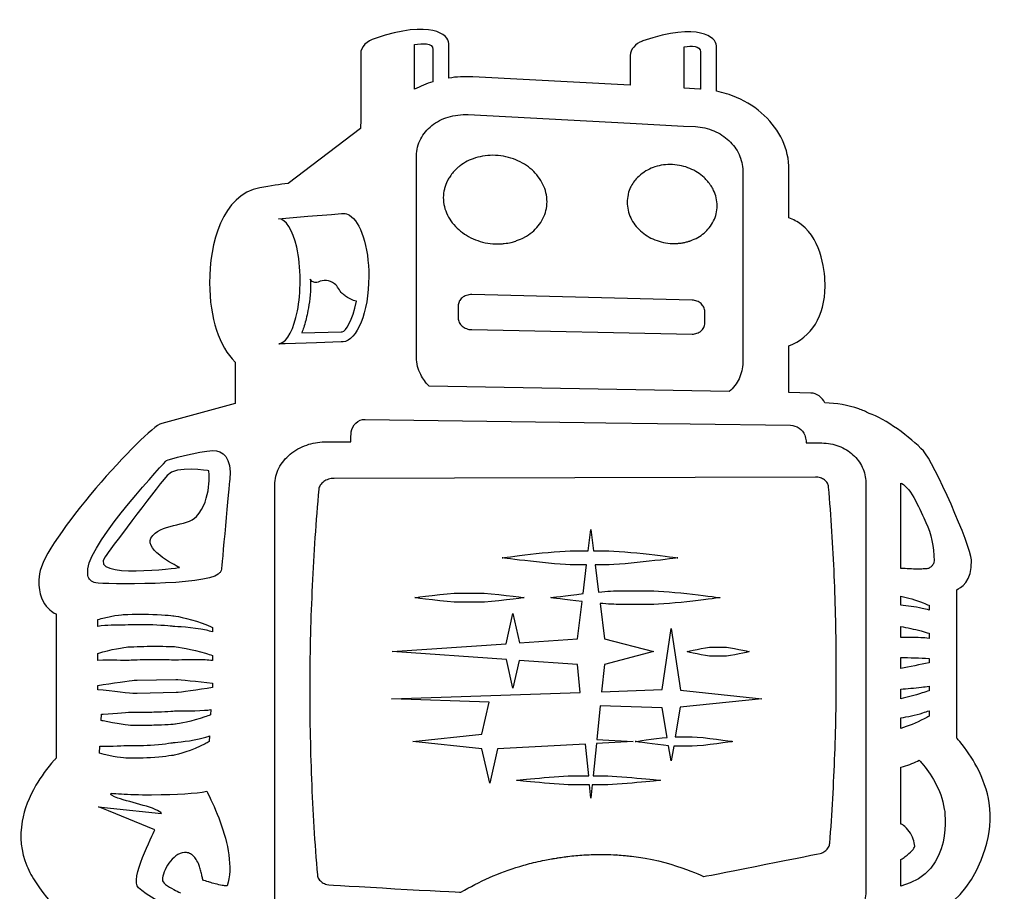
# Model space of a CAD drawing. Extents: x 16 to 1660, y 62 to 1240.
# Drawn here: x 30.64 to 80.04, y 1195.98 to 1240.37 of the extents above; entities that cross this region are included whole.
import ezdxf

# ---------------------------------------------------------------- set-up
doc = ezdxf.new("R2010")
doc.units = 0
doc.layers.get('0').update_dxf_attribs({"linetype": 'CONTINUOUS'})

msp = doc.modelspace()

# ---------------------------------------------------------------- linework, layer by layer
at = {"color": 7}
for points in [[(50.720131, 1236.818851), (50.720131, 1239.091869), (50.720131, 1239.091869)], [(52.453822, 1237.389787), (52.453822, 1239.155369)], [(66.058062, 1236.721202), (66.058062, 1239.028933)], [(47.978342, 1238.642571), (47.978342, 1235.09532)], [(61.679102, 1238.544358), (61.679102, 1237.022051), (53.675844, 1237.449336)], [(65.220427, 1236.832962), (64.417222, 1236.87586), (64.417222, 1238.980109), (64.417222, 1238.980109)], [(51.650053, 1237.20606), (51.64836, 1237.20606)], [(53.444704, 1235.530507), (61.679102, 1235.096731), (64.39154, 1234.953644), (64.986747, 1234.922318)], [(47.971004, 1234.824951), (44.284618, 1232.02954)], [(50.819191, 1223.18526), (50.819191, 1233.435853)], [(67.394384, 1232.675547), (67.394384, 1222.930131)], [(69.737958, 1230.283431), (69.737958, 1232.56802), (69.743602, 1232.739893)], [(43.798913, 1230.240533), (45.29836, 1230.361324), (45.29836, 1230.361324)], [(45.29836, 1230.361324), (46.498087, 1230.459538), (47.002982, 1230.500178)], [(64.819671, 1226.100051), (53.622787, 1226.381427)], [(52.930496, 1225.80908), (52.930496, 1225.19948)], [(65.465396, 1224.928547), (65.465396, 1225.515569)], [(44.979167, 1224.432964), (46.986613, 1224.493642)], [(53.622787, 1224.599476), (64.819671, 1224.376238)], [(46.99508, 1223.973224), (46.985767, 1223.973224), (45.734676, 1223.935689), (44.14012, 1223.885736), (43.81754, 1223.878398)], [(47.001007, 1223.973224), (46.999313, 1223.973224)], [(47.080029, 1223.976611), (47.049549, 1223.976611)], [(70.853018, 1221.37678), (69.737958, 1221.3971), (69.737958, 1223.770589)], [(41.591089, 1222.954684), (41.591089, 1220.847613), (37.871118, 1219.833307)], [(66.709149, 1221.452416), (62.907051, 1221.520996), (51.451087, 1221.731251)], [(48.202709, 1220.037918), (59.331578, 1219.885518), (60.435349, 1219.869996), (63.0555, 1219.833307), (64.717224, 1219.810164), (69.824318, 1219.740738)], [(47.474576, 1219.045624), (47.501104, 1219.397273)], [(46.26356, 1218.904231), (47.480502, 1218.901409)], [(70.589987, 1219.090216), (70.617362, 1218.942896)], [(70.623289, 1218.841296), (71.406173, 1218.839884)], [(71.09206, 1217.106193), (46.629038, 1217.035638)], [(73.647018, 1216.819173), (73.647018, 1216.747771), (73.647018, 1216.747771)], [(75.428687, 1212.46138), (75.429251, 1216.788976), (75.429251, 1216.788976)], [(43.6118, 1193.918533), (43.6118, 1216.704591)], [(73.647018, 1216.747771), (73.647018, 1196.026169)], [(58.84418, 1213.361104), (59.545784, 1213.361104), (59.679558, 1214.442862), (59.812202, 1213.361104), (60.379751, 1213.361104)], [(59.277391, 1211.17868), (59.457167, 1212.642567), (58.84418, 1212.642567)], [(60.379751, 1212.642567), (59.90082, 1212.642567), (60.072129, 1211.259396)], [(78.268124, 1203.834129), (78.268124, 1211.36918)], [(53.01488, 1211.208031), (53.971896, 1211.208031)], [(61.185778, 1211.324871), (62.667162, 1211.324871)], [(75.428687, 1210.584884), (75.428687, 1211.056478), (75.428687, 1211.056478)], [(58.898931, 1201.920098), (59.564693, 1201.920098), (59.401851, 1203.529611), (54.934273, 1203.287747), (54.53888, 1201.550387), (54.142922, 1203.287747), (50.625587, 1203.661409), (54.142922, 1204.033378), (54.514044, 1205.664622), (49.544958, 1205.833391), (59.136562, 1206.157947), (58.993758, 1207.582604), (56.038891, 1207.784676), (55.716311, 1206.371307), (55.383007, 1207.829831), (49.574873, 1208.229176), (55.366356, 1208.626262), (55.716311, 1210.16522), (56.056389, 1208.67424), (58.993758, 1208.876029), (59.228002, 1210.777642)], [(53.971896, 1210.742647), (53.01488, 1210.742647)], [(60.141556, 1210.685638), (60.365076, 1208.876029), (62.851453, 1208.229176), (60.365076, 1207.582604), (60.224529, 1206.194353), (63.294542, 1206.297647), (63.759927, 1209.404067), (64.229262, 1206.265473), (68.372284, 1205.833391), (64.221924, 1205.400744), (63.964256, 1203.893678), (63.969336, 1203.893678), (63.969336, 1203.893678)], [(62.667162, 1210.625807), (61.185778, 1210.625807)], [(76.862093, 1210.586296), (76.862093, 1210.342173)], [(32.503251, 1210.147158), (32.503251, 1204.814851)], [(34.617378, 1209.514133), (34.617378, 1209.859856)], [(35.926607, 1209.575093), (35.295276, 1209.570296)], [(40.444702, 1209.460229), (40.444702, 1209.232476)], [(75.428687, 1208.946302), (75.428687, 1209.505667), (75.428687, 1209.505667)], [(76.862093, 1209.163049), (76.862093, 1208.905098)], [(65.8622, 1208.461162), (66.292024, 1208.461162), (66.292024, 1208.461162)], [(66.292024, 1208.461162), (66.404067, 1208.461162)], [(34.617378, 1207.778467), (34.617378, 1208.137736)], [(40.444702, 1208.029362), (40.444702, 1207.77254)], [(66.404067, 1207.995496), (65.8622, 1207.995496)], [(75.428687, 1207.379122), (75.428687, 1207.939898), (75.428687, 1207.939898)], [(76.862093, 1207.885711), (76.862093, 1207.659369)], [(34.617378, 1206.296236), (34.617378, 1206.51016), (34.617378, 1206.51016)], [(36.473271, 1206.775731), (36.612689, 1206.778271), (38.584293, 1206.816371)], [(40.444702, 1206.625871), (40.444702, 1206.405173)], [(76.862093, 1206.47714), (76.862093, 1206.245718)], [(38.608282, 1206.144682), (36.612689, 1206.105453), (36.497542, 1206.102349)], [(75.427276, 1205.827747), (75.427276, 1206.329256), (75.427276, 1206.329256)], [(63.557291, 1203.871664), (63.303291, 1205.368289), (60.153127, 1205.474404), (59.97956, 1203.760751), (61.822753, 1203.661409), (59.959804, 1203.560373), (59.793858, 1201.920098), (60.157924, 1201.920098)], [(34.787276, 1204.730184), (34.802798, 1205.043169)], [(40.364269, 1205.282211), (40.350722, 1205.01918)], [(76.862093, 1205.226613), (76.862093, 1204.948907)], [(32.49422, 1204.654831), (32.507484, 1203.58662)], [(75.426711, 1204.31814), (75.426711, 1204.858313), (75.426711, 1204.858313)], [(32.503251, 1203.48248), (32.503251, 1202.817564)], [(40.298229, 1203.943067), (40.284118, 1203.661409)], [(63.969336, 1203.893678), (64.819671, 1203.893678)], [(34.704302, 1203.064791), (34.723211, 1203.429704)], [(63.887209, 1203.429704), (63.759927, 1202.680122), (63.62954, 1203.444662)], [(64.819671, 1203.426882), (63.969336, 1203.426882)], [(75.426711, 1199.465047), (75.426711, 1202.34964)], [(60.157924, 1201.454996), (59.747009, 1201.454996), (59.679558, 1200.785282), (59.612671, 1201.454996), (58.898931, 1201.454996)], [(37.523984, 1199.17718), (35.169969, 1200.137582), (34.658582, 1200.346144), (35.263102, 1200.279258), (37.861804, 1199.996471)], [(57.683118, 1197.699464), (57.687069, 1197.699464)], [(60.827356, 1197.901253), (60.821711, 1197.901253)], [(75.425018, 1196.311496), (75.425018, 1197.65318)], [(41.186664, 1196.325042), (41.178198, 1196.325042)]]:
    msp.add_lwpolyline(points, dxfattribs=at)
for points in [[(52.453822, 1239.155369), (52.453822, 1239.590838), (51.560589, 1240.371747), (48.707604, 1239.407676)], [(66.058062, 1239.028933), (66.058062, 1239.464684), (65.164264, 1240.244747), (62.311562, 1239.281804)], [(48.707604, 1239.407676), (48.304873, 1239.307769), (47.978342, 1238.965998), (47.978342, 1238.642571)], [(50.720131, 1239.091869), (51.116371, 1239.165247), (51.644127, 1239.197138), (51.644127, 1238.845207)], [(62.294064, 1239.273902), (61.94552, 1239.142387), (61.679102, 1238.837022), (61.679102, 1238.544358)], [(62.311562, 1239.281804), (62.303096, 1239.2787), (62.298862, 1239.275878), (62.294064, 1239.273902)], [(64.417222, 1238.980109), (64.798504, 1239.040504), (65.247238, 1239.042198), (65.247238, 1238.717924)], [(51.644127, 1238.845207), (51.644127, 1238.472956), (51.647513, 1237.695151), (51.650053, 1237.20606)], [(65.247238, 1238.717924), (65.247238, 1238.272578), (65.253729, 1237.243313), (65.254576, 1236.830422)], [(51.64836, 1237.20606), (51.320982, 1237.106153), (51.012796, 1236.973509), (50.720131, 1236.818851)], [(53.675844, 1237.449336), (53.260131, 1237.47276), (52.850909, 1237.451311), (52.453822, 1237.389787)], [(65.254576, 1236.830422), (65.243004, 1236.830422), (65.231716, 1236.832962), (65.220427, 1236.832962)], [(67.075191, 1236.40596), (66.750353, 1236.545378), (66.408864, 1236.648389), (66.058062, 1236.721202)], [(68.486867, 1235.492407), (68.083853, 1235.871431), (67.608873, 1236.1799), (67.075191, 1236.40596)], [(47.978342, 1235.09532), (47.978342, 1235.01658), (47.971004, 1234.824951), (47.971004, 1234.824951)], [(51.593891, 1234.974529), (51.831522, 1235.164464), (52.114591, 1235.312349), (52.428704, 1235.409716)], [(52.428704, 1235.409716), (52.741407, 1235.505389), (53.084871, 1235.548851), (53.444704, 1235.530507)], [(69.407476, 1234.238211), (69.192422, 1234.69908), (68.883107, 1235.121567), (68.486867, 1235.492407)], [(51.027753, 1234.294938), (51.161244, 1234.554018), (51.354002, 1234.784876), (51.593891, 1234.974529)], [(64.986747, 1234.922318), (65.32372, 1234.908207), (65.638398, 1234.829749), (65.927393, 1234.705289)], [(65.927393, 1234.705289), (66.216107, 1234.58224), (66.475751, 1234.415164), (66.693062, 1234.209142)], [(50.819191, 1233.435853), (50.819191, 1233.74404), (50.894262, 1234.031907), (51.027753, 1234.294938)], [(66.693062, 1234.209142), (66.910373, 1234.007918), (67.086762, 1233.770287), (67.205296, 1233.509513)], [(69.743602, 1232.739893), (69.743602, 1233.252127), (69.629867, 1233.757587), (69.407476, 1234.238211)], [(53.806513, 1233.328327), (53.518647, 1233.239144), (53.26126, 1233.10142), (53.035764, 1232.932369)], [(54.833802, 1233.459842), (54.471711, 1233.475647), (54.123449, 1233.429927), (53.806513, 1233.328327)], [(55.856011, 1233.236604), (55.54218, 1233.363604), (55.195893, 1233.442909), (54.833802, 1233.459842)], [(56.685462, 1232.718162), (56.449524, 1232.931804), (56.168713, 1233.107629), (55.856011, 1233.236604)], [(67.205296, 1233.509513), (67.328344, 1233.249022), (67.394384, 1232.966236), (67.394384, 1232.675547)], [(52.6796, 1232.607249), (52.620051, 1232.53754), (52.571227, 1232.463033), (52.520709, 1232.38768)], [(52.833129, 1232.757956), (52.782893, 1232.708284), (52.727296, 1232.659742), (52.6796, 1232.607249)], [(52.96154, 1232.885238), (52.915256, 1232.845162), (52.878002, 1232.798878), (52.833129, 1232.757956)], [(53.035764, 1232.932369), (53.010929, 1232.914871), (52.984682, 1232.902453), (52.96154, 1232.885238)], [(57.242851, 1231.983538), (57.111618, 1232.256164), (56.919142, 1232.50452), (56.685462, 1232.718162)], [(62.933016, 1232.874513), (62.669984, 1232.789847), (62.436022, 1232.659742), (62.23254, 1232.499722)], [(63.824838, 1232.991353), (63.509313, 1233.006593), (63.206771, 1232.96426), (62.933016, 1232.874513)], [(64.709322, 1232.794644), (64.438107, 1232.907816), (64.140644, 1232.975831), (63.824838, 1232.991353)], [(65.094556, 1232.592291), (64.972636, 1232.669056), (64.845071, 1232.737918), (64.709322, 1232.794644)], [(52.376776, 1232.157104), (52.318638, 1232.037724), (52.271224, 1231.913264), (52.237922, 1231.782596)], [(52.389193, 1232.189278), (52.384113, 1232.17686), (52.38242, 1232.166982), (52.376776, 1232.157104)], [(52.402176, 1232.208469), (52.398224, 1232.200284), (52.393991, 1232.194922), (52.389193, 1232.189278)], [(52.520709, 1232.38768), (52.48148, 1232.328131), (52.436042, 1232.272816), (52.402176, 1232.208469)], [(61.896978, 1232.159362), (61.831502, 1232.074696), (61.771953, 1231.98128), (61.722282, 1231.887018)], [(61.927176, 1232.200284), (61.918144, 1232.187867), (61.906856, 1232.172062), (61.896978, 1232.159362)], [(62.175531, 1232.452309), (62.087196, 1232.373851), (62.002529, 1232.292571), (61.927176, 1232.200284)], [(62.200084, 1232.476298), (62.190489, 1232.46896), (62.183716, 1232.457671), (62.175531, 1232.452309)], [(62.23254, 1232.499722), (62.223509, 1232.491256), (62.210244, 1232.484764), (62.200084, 1232.476298)], [(65.430964, 1232.332929), (65.328236, 1232.427191), (65.214782, 1232.514398), (65.094556, 1232.592291)], [(65.614409, 1232.139324), (65.556553, 1232.206493), (65.49644, 1232.27084), (65.430964, 1232.332929)], [(65.618642, 1232.134244), (65.616667, 1232.135656), (65.616667, 1232.137349), (65.614409, 1232.139324)], [(65.914693, 1231.677044), (65.840187, 1231.841016), (65.736329, 1231.993133), (65.618642, 1232.134244)], [(42.851211, 1231.814769), (40.954396, 1231.459169), (40.290609, 1228.987184), (40.2971, 1226.975787)], [(44.284618, 1232.02954), (43.880193, 1231.988053), (43.410011, 1231.918627), (42.851211, 1231.814769)], [(52.230302, 1231.741109), (52.198411, 1231.605078), (52.177809, 1231.460862), (52.177809, 1231.313824)], [(52.237922, 1231.782596), (52.2351, 1231.768202), (52.232278, 1231.754656), (52.230302, 1231.741109)], [(57.44718, 1231.104698), (57.44718, 1231.413449), (57.372956, 1231.710064), (57.242851, 1231.983538)], [(61.696036, 1231.8365), (61.643542, 1231.727562), (61.603184, 1231.612416), (61.571576, 1231.494164)], [(61.701398, 1231.855691), (61.700551, 1231.850611), (61.69914, 1231.844402), (61.696036, 1231.8365)], [(61.722282, 1231.887018), (61.717202, 1231.875164), (61.707889, 1231.868109), (61.701398, 1231.855691)], [(66.09334, 1230.895007), (66.09334, 1231.170173), (66.028993, 1231.435462), (65.914693, 1231.677044)], [(52.177809, 1231.313824), (52.177809, 1231.003098), (52.253162, 1230.702813), (52.389193, 1230.426518)], [(61.565084, 1231.457193), (61.53912, 1231.333016), (61.521904, 1231.205451), (61.521904, 1231.07704)], [(61.571576, 1231.494164), (61.5696, 1231.482029), (61.567907, 1231.468482), (61.565084, 1231.457193)], [(57.242851, 1230.246742), (57.372956, 1230.507798), (57.44718, 1230.797922), (57.44718, 1231.104698)], [(61.521904, 1231.07704), (61.521904, 1230.798487), (61.586251, 1230.531222), (61.701398, 1230.28456)], [(65.914693, 1230.128773), (66.028993, 1230.361324), (66.09334, 1230.621251), (66.09334, 1230.895007)], [(44.727707, 1228.7885), (44.530433, 1229.665082), (44.186404, 1230.233196), (43.798913, 1230.240533)], [(47.002982, 1230.500178), (47.022738, 1230.502153), (47.039953, 1230.502153), (47.058862, 1230.504411)], [(47.058862, 1230.504411), (47.076078, 1230.506104), (47.094422, 1230.509209), (47.112484, 1230.507798)], [(47.112484, 1230.507798), (47.214931, 1230.506104), (47.314838, 1230.475342), (47.411076, 1230.416922)], [(47.411076, 1230.416922), (47.971004, 1230.079949), (48.391516, 1228.84692), (48.389822, 1227.301189)], [(52.389193, 1230.426518), (52.524378, 1230.149658), (52.719958, 1229.897633), (52.96154, 1229.685402)], [(56.685462, 1229.555016), (56.919142, 1229.749749), (57.111618, 1229.9823), (57.242851, 1230.246742)], [(61.701398, 1230.28456), (61.819931, 1230.039309), (61.989829, 1229.814378), (62.200084, 1229.624724)], [(65.685811, 1229.772327), (65.776404, 1229.882958), (65.853169, 1230.002056), (65.914693, 1230.128773)], [(70.366749, 1229.945329), (70.178224, 1230.089827), (69.963453, 1230.200176), (69.737958, 1230.283431)], [(52.96154, 1229.685402), (53.203122, 1229.47176), (53.490142, 1229.297347), (53.806513, 1229.170629)], [(65.430964, 1229.510424), (65.52438, 1229.590576), (65.607918, 1229.678629), (65.685811, 1229.772327)], [(71.577764, 1226.804196), (71.577764, 1227.467136), (71.462336, 1229.101202), (70.366749, 1229.945329)], [(53.806513, 1229.170629), (54.123449, 1229.045887), (54.471711, 1228.970533), (54.833802, 1228.95868)], [(55.901449, 1229.124909), (56.035504, 1229.168653), (56.163916, 1229.223404), (56.283013, 1229.288598)], [(56.283013, 1229.288598), (56.288376, 1229.290573), (56.295996, 1229.293678), (56.300511, 1229.297064)], [(56.300511, 1229.297064), (56.439082, 1229.37016), (56.56834, 1229.457084), (56.685462, 1229.555016)], [(62.200084, 1229.624724), (62.408929, 1229.43366), (62.655591, 1229.277309), (62.933016, 1229.166678)], [(62.933016, 1229.166678), (63.206771, 1229.055764), (63.509313, 1228.988313), (63.824838, 1228.978436)], [(64.744036, 1229.122651), (65.00114, 1229.213527), (65.23482, 1229.344196), (65.430964, 1229.510424)], [(44.901556, 1227.10956), (44.900427, 1227.735811), (44.836644, 1228.307311), (44.727707, 1228.7885)], [(54.833802, 1228.95868), (54.956569, 1228.955858), (55.075667, 1228.960373), (55.193353, 1228.970533)], [(55.193353, 1228.970533), (55.220447, 1228.973638), (55.248387, 1228.975049), (55.276044, 1228.980411)], [(55.276044, 1228.980411), (55.393449, 1228.992547), (55.506338, 1229.010044), (55.614993, 1229.034316)], [(55.614993, 1229.034316), (55.621202, 1229.03742), (55.623742, 1229.03742), (55.62854, 1229.03742)], [(55.62854, 1229.03742), (55.706151, 1229.057458), (55.781787, 1229.077778), (55.856011, 1229.102049)], [(55.856011, 1229.102049), (55.871251, 1229.10854), (55.887338, 1229.117571), (55.901449, 1229.124909)], [(63.824838, 1228.978436), (63.915713, 1228.975049), (64.006024, 1228.978436), (64.093231, 1228.985491)], [(64.093231, 1228.985491), (64.120607, 1228.986902), (64.147982, 1228.990289), (64.177333, 1228.992547)], [(64.177333, 1228.992547), (64.23914, 1229.001013), (64.299536, 1229.008916), (64.35852, 1229.017664)], [(64.35852, 1229.017664), (64.387589, 1229.024156), (64.415247, 1229.030364), (64.443469, 1229.034316)], [(64.443469, 1229.034316), (64.504711, 1229.048709), (64.5668, 1229.06536), (64.625784, 1229.082011)], [(64.625784, 1229.082011), (64.647233, 1229.087938), (64.670376, 1229.094429), (64.691542, 1229.100356)], [(64.691542, 1229.100356), (64.696904, 1229.10346), (64.704242, 1229.105436), (64.709322, 1229.106847)], [(64.709322, 1229.106847), (64.722587, 1229.11108), (64.732182, 1229.117571), (64.744036, 1229.122651)], [(45.814262, 1227.015298), (45.784629, 1227.00034), (45.526396, 1226.943896), (45.406733, 1227.172778)], [(45.406733, 1227.172778), (45.428464, 1227.02574), (45.435802, 1226.875316), (45.435802, 1226.723198)], [(48.389822, 1227.301189), (48.385589, 1225.475211), (47.791511, 1224.03108), (47.080029, 1223.976611)], [(40.2971, 1226.975787), (40.308671, 1225.163073), (40.788449, 1223.743496), (41.591089, 1222.954684)], [(44.76242, 1225.551129), (44.852449, 1226.011716), (44.90212, 1226.541447), (44.901556, 1227.10956)], [(45.435802, 1226.723198), (45.432416, 1226.242009), (45.333356, 1225.75828), (45.274371, 1225.452916)], [(46.648793, 1226.93684), (46.394793, 1227.144838), (46.083784, 1227.146531), (45.814262, 1227.015298)], [(47.044469, 1226.434767), (46.886142, 1226.5787), (46.816716, 1226.798833), (46.648793, 1226.93684)], [(69.737958, 1223.770589), (70.876442, 1224.224967), (71.577764, 1225.279631), (71.577764, 1226.804196)], [(47.207876, 1226.298453), (47.152278, 1226.338811), (47.09668, 1226.383967), (47.044469, 1226.434767)], [(47.617662, 1226.087633), (47.475987, 1226.13674), (47.338827, 1226.203344), (47.207876, 1226.298453)], [(53.127769, 1226.214633), (53.070196, 1226.165244), (53.022218, 1226.1088), (52.987222, 1226.041067)], [(53.133131, 1226.221407), (53.130309, 1226.219996), (53.130309, 1226.218302), (53.127769, 1226.214633)], [(53.145831, 1226.227898), (53.140469, 1226.224229), (53.136236, 1226.224229), (53.133131, 1226.221407)], [(53.352418, 1226.34248), (53.275936, 1226.315951), (53.206227, 1226.275876), (53.145831, 1226.227898)], [(53.622787, 1226.381427), (53.525984, 1226.386224), (53.435956, 1226.370138), (53.352418, 1226.34248)], [(47.044469, 1224.497029), (47.218882, 1224.515091), (47.576176, 1225.05978), (47.757927, 1226.043324)], [(47.757927, 1226.043324), (47.709949, 1226.056024), (47.663382, 1226.071829), (47.617662, 1226.087633)], [(52.979602, 1226.021311), (52.949122, 1225.955271), (52.930496, 1225.885562), (52.930496, 1225.80908)], [(52.983836, 1226.036551), (52.981013, 1226.032882), (52.983271, 1226.02752), (52.979602, 1226.021311)], [(52.987222, 1226.041067), (52.987222, 1226.039373), (52.983836, 1226.039373), (52.983836, 1226.036551)], [(65.069156, 1226.049251), (64.992956, 1226.080013), (64.908571, 1226.099204), (64.819671, 1226.100051)], [(65.275178, 1225.923098), (65.217604, 1225.973898), (65.147331, 1226.019336), (65.069156, 1226.049251)], [(65.414031, 1225.737396), (65.380447, 1225.807104), (65.334162, 1225.869476), (65.275178, 1225.923098)], [(65.465396, 1225.515569), (65.465396, 1225.59318), (65.446769, 1225.669098), (65.414031, 1225.737396)], [(43.883016, 1223.891944), (44.260629, 1224.002011), (44.586596, 1224.639269), (44.76242, 1225.551129)], [(45.274371, 1225.452916), (45.222442, 1225.181418), (45.156967, 1224.933909), (45.083024, 1224.712364)], [(52.930496, 1225.19948), (52.930496, 1225.117071), (52.948276, 1225.040871), (52.983836, 1224.968058)], [(45.083024, 1224.712364), (45.051133, 1224.61528), (45.016138, 1224.520453), (44.979167, 1224.432964)], [(52.983836, 1224.968058), (53.019396, 1224.898631), (53.070196, 1224.832309), (53.133131, 1224.778969)], [(53.133131, 1224.778969), (53.195784, 1224.724782), (53.269444, 1224.679909), (53.352418, 1224.650276)], [(65.275178, 1224.533436), (65.334162, 1224.58226), (65.380447, 1224.642938), (65.414031, 1224.709542)], [(65.414031, 1224.709542), (65.446769, 1224.776711), (65.465396, 1224.850089), (65.465396, 1224.928547)], [(46.986613, 1224.493642), (47.00524, 1224.497029), (47.023584, 1224.497029), (47.044469, 1224.497029)], [(53.352418, 1224.650276), (53.435956, 1224.61782), (53.525984, 1224.600322), (53.622787, 1224.599476)], [(64.819671, 1224.376238), (64.908571, 1224.374544), (64.992956, 1224.387809), (65.069156, 1224.414902)], [(65.069156, 1224.414902), (65.147331, 1224.441431), (65.217604, 1224.483482), (65.275178, 1224.533436)], [(43.81754, 1223.878398), (43.840118, 1223.882067), (43.860438, 1223.885736), (43.883016, 1223.891944)], [(46.999313, 1223.973224), (46.996209, 1223.973224), (46.996209, 1223.973224), (46.99508, 1223.973224)], [(47.049549, 1223.976611), (47.032616, 1223.976611), (47.01794, 1223.971531), (47.001007, 1223.973224)], [(51.027753, 1222.314322), (50.894262, 1222.582433), (50.819191, 1222.877638), (50.819191, 1223.18526)], [(67.394384, 1222.930131), (67.394384, 1222.637749), (67.328344, 1222.358631), (67.205296, 1222.106324)], [(51.451087, 1221.731251), (51.27752, 1221.905382), (51.13274, 1222.100962), (51.027753, 1222.314322)], [(67.205296, 1222.106324), (67.089867, 1221.860509), (66.917711, 1221.639811), (66.709149, 1221.452416)], [(71.567322, 1220.875836), (71.449636, 1221.156364), (71.156689, 1221.371136), (70.853018, 1221.37678)], [(73.291136, 1220.573293), (72.744189, 1220.767462), (72.162529, 1220.867651), (71.567322, 1220.875836)], [(73.818044, 1220.34554), (73.647018, 1220.430771), (73.47458, 1220.508382), (73.291136, 1220.573293)], [(76.572816, 1218.433484), (75.92568, 1219.124364), (74.61758, 1220.08392), (73.818044, 1220.34554)], [(37.871118, 1219.833307), (36.998487, 1219.558704), (31.873896, 1213.861202), (31.65602, 1212.185931)], [(47.501104, 1219.397273), (47.529044, 1219.754567), (47.845416, 1220.043562), (48.202709, 1220.037918)], [(69.824318, 1219.740738), (70.131093, 1219.735658), (70.427991, 1219.518629), (70.547089, 1219.234996)], [(45.236271, 1218.73518), (45.518211, 1218.833111), (45.824987, 1218.889273), (46.145591, 1218.900844)], [(46.145591, 1218.900844), (46.18482, 1218.901409), (46.224331, 1218.904231), (46.26356, 1218.904231)], [(47.480502, 1218.901409), (47.472882, 1218.94854), (47.47006, 1218.996236), (47.474576, 1219.045624)], [(70.547089, 1219.234996), (70.566562, 1219.188147), (70.580673, 1219.139604), (70.589987, 1219.090216)], [(70.617362, 1218.942896), (70.623289, 1218.9079), (70.623289, 1218.874598), (70.623289, 1218.841296)], [(71.406173, 1218.839884), (71.715771, 1218.837344), (72.010693, 1218.7809), (72.279651, 1218.677607)], [(38.116087, 1217.953989), (38.116087, 1217.953989), (39.771038, 1218.450418), (40.464176, 1218.450418)], [(40.464176, 1218.450418), (40.962862, 1218.450418), (41.43502, 1218.122476), (41.322413, 1216.985967)], [(44.39412, 1218.264433), (44.63542, 1218.463118), (44.920182, 1218.624549), (45.236271, 1218.73518)], [(72.279651, 1218.677607), (72.548609, 1218.574031), (72.78878, 1218.426429), (72.993673, 1218.242702)], [(79.01686, 1212.896567), (78.973398, 1213.613129), (77.110449, 1217.861702), (76.572816, 1218.433484)], [(34.110789, 1212.442471), (34.28746, 1213.890271), (38.116087, 1217.953989), (38.116087, 1217.953989)], [(43.822902, 1217.563958), (43.957804, 1217.8284), (44.152256, 1218.064902), (44.39412, 1218.264433)], [(72.993673, 1218.242702), (73.193204, 1218.060387), (73.35774, 1217.841664), (73.469782, 1217.601776)], [(40.260129, 1217.422847), (40.260129, 1217.422847), (38.583164, 1217.720027), (38.146567, 1217.1934)], [(39.640933, 1215.101569), (40.429744, 1215.980127), (40.260129, 1217.422847), (40.260129, 1217.422847)], [(43.6118, 1216.704591), (43.6118, 1217.008262), (43.689129, 1217.299516), (43.822902, 1217.563958)], [(73.469782, 1217.601776), (73.582953, 1217.359911), (73.647018, 1217.096316), (73.647018, 1216.819173)], [(38.146567, 1217.1934), (37.366222, 1216.249649), (35.201296, 1213.355178), (34.976364, 1213.034291)], [(41.322413, 1216.985967), (41.302658, 1216.778533), (40.904442, 1212.422716), (40.904442, 1212.422716)], [(46.099871, 1216.872796), (46.028187, 1216.823689), (45.969767, 1216.764987), (45.927433, 1216.699229)], [(46.342018, 1216.993587), (46.252553, 1216.964518), (46.170144, 1216.923031), (46.099871, 1216.872796)], [(46.629038, 1217.035638), (46.528849, 1217.035638), (46.432047, 1217.020398), (46.342018, 1216.993587)], [(71.339004, 1217.066118), (71.261111, 1217.092647), (71.178702, 1217.107887), (71.09206, 1217.106193)], [(71.545873, 1216.958309), (71.486324, 1217.003464), (71.415204, 1217.040718), (71.339004, 1217.066118)], [(71.694887, 1216.798289), (71.657351, 1216.857838), (71.605987, 1216.912589), (71.545873, 1216.958309)], [(71.758951, 1216.599604), (71.754436, 1216.671007), (71.730447, 1216.7362), (71.694887, 1216.798289)], [(75.429251, 1216.788976), (75.443927, 1216.783896), (75.457191, 1216.778533), (75.472149, 1216.772324)], [(45.850387, 1216.484458), (45.702784, 1214.856882), (45.591589, 1213.221687), (45.515389, 1211.585644)], [(45.927433, 1216.699229), (45.883689, 1216.632624), (45.858571, 1216.559811), (45.850387, 1216.484458)], [(72.045689, 1212.083484), (71.979649, 1213.593091), (71.886798, 1215.099029), (71.758951, 1216.599604)], [(75.472149, 1216.772324), (75.947129, 1216.557553), (76.445533, 1215.369398), (76.705178, 1214.79564)], [(37.319373, 1213.998644), (37.761898, 1214.786609), (39.147044, 1214.553493), (39.640933, 1215.101569)], [(76.705178, 1214.79564), (76.962282, 1214.224987), (77.116376, 1213.573618), (77.116376, 1212.853951)], [(38.767738, 1212.506253), (38.767738, 1212.506253), (36.972522, 1213.380013), (37.319373, 1213.998644)], [(55.174162, 1213.000989), (55.174162, 1213.000989), (57.761576, 1213.361104), (58.84418, 1213.361104)], [(60.379751, 1213.361104), (61.433287, 1213.361104), (64.098029, 1213.000989), (64.098029, 1213.000989)], [(34.976364, 1213.034291), (34.172313, 1211.885364), (38.767738, 1212.506253), (38.767738, 1212.506253)], [(58.84418, 1212.642567), (57.789233, 1212.642567), (55.174162, 1213.000989), (55.174162, 1213.000989)], [(64.098029, 1213.000989), (64.098029, 1213.000989), (61.460662, 1212.642567), (60.379751, 1212.642567)], [(77.116376, 1212.853951), (77.114682, 1212.801458), (77.1017, 1212.7484), (77.080816, 1212.702116)], [(78.268124, 1211.36918), (78.426169, 1211.471909), (79.086287, 1211.7705), (79.01686, 1212.896567)], [(34.117562, 1212.10578), (34.105427, 1212.165893), (34.110789, 1212.442471), (34.110789, 1212.442471)], [(40.904442, 1212.422716), (40.898516, 1212.379253), (40.881582, 1212.334944), (40.85336, 1212.290918)], [(76.285513, 1212.424409), (76.000187, 1212.4309), (75.713731, 1212.443882), (75.428687, 1212.46138)], [(76.412796, 1212.427796), (76.371591, 1212.426949), (76.327564, 1212.42582), (76.285513, 1212.424409)], [(76.566607, 1212.434004), (76.516089, 1212.432311), (76.463313, 1212.4309), (76.412796, 1212.427796)], [(76.719289, 1212.440496), (76.670182, 1212.437391), (76.617124, 1212.435133), (76.566607, 1212.434004)], [(76.868302, 1212.481136), (76.81976, 1212.455736), (76.771218, 1212.443318), (76.719289, 1212.440496)], [(76.99248, 1212.571729), (76.956356, 1212.5325), (76.91374, 1212.50456), (76.868302, 1212.481136)], [(77.080816, 1212.702116), (77.059084, 1212.65442), (77.030016, 1212.608418), (76.99248, 1212.571729)], [(31.65602, 1212.185931), (31.436733, 1210.510942), (32.503251, 1210.147158), (32.503251, 1210.147158)], [(34.511544, 1211.723933), (34.293951, 1211.761469), (34.157638, 1211.917538), (34.117562, 1212.10578)], [(40.740471, 1212.172384), (40.065678, 1211.58508), (34.933184, 1211.651402), (34.511544, 1211.723933)], [(40.85336, 1212.290918), (40.825702, 1212.248867), (40.785909, 1212.207944), (40.740471, 1212.172384)], [(72.149547, 1207.555511), (72.146442, 1209.067376), (72.111164, 1210.575571), (72.045689, 1212.083484)], [(45.515389, 1211.585644), (45.437496, 1209.948473), (45.396291, 1208.30594), (45.389236, 1206.668204)], [(50.726622, 1210.974069), (50.726622, 1210.974069), (52.340369, 1211.208031), (53.01488, 1211.208031)], [(53.01488, 1210.742647), (52.357302, 1210.742647), (50.726622, 1210.974069), (50.726622, 1210.974069)], [(53.971896, 1211.208031), (54.629191, 1211.208031), (56.290633, 1210.974069), (56.290633, 1210.974069)], [(56.290633, 1210.974069), (56.290633, 1210.974069), (54.646124, 1210.742647), (53.971896, 1210.742647)], [(57.644171, 1210.974069), (57.644171, 1210.974069), (58.413509, 1211.083007), (59.277391, 1211.17868)], [(59.228002, 1210.777642), (58.386698, 1210.872187), (57.644171, 1210.974069), (57.644171, 1210.974069)], [(60.072129, 1211.259396), (60.498284, 1211.296931), (60.897064, 1211.324871), (61.185778, 1211.324871)], [(62.667162, 1211.324871), (63.684856, 1211.324871), (66.255053, 1210.974069), (66.255053, 1210.974069)], [(66.255053, 1210.974069), (66.255053, 1210.974069), (63.711949, 1210.625807), (62.667162, 1210.625807)], [(75.428687, 1211.056478), (75.774127, 1210.974069), (76.178833, 1210.861744), (76.569429, 1210.710473)], [(61.185778, 1210.625807), (60.917667, 1210.625807), (60.544287, 1210.650924), (60.141556, 1210.685638)], [(76.50988, 1210.430791), (76.138758, 1210.508684), (75.757476, 1210.554969), (75.428687, 1210.584884)], [(76.862093, 1210.342173), (76.746664, 1210.374347), (76.629824, 1210.405109), (76.50988, 1210.430791)], [(76.569429, 1210.710473), (76.667924, 1210.670962), (76.76642, 1210.628911), (76.862093, 1210.586296)], [(34.617378, 1209.859856), (34.846542, 1209.934362), (35.070909, 1209.981776), (35.264513, 1210.021004)], [(35.264513, 1210.021004), (35.582013, 1210.079989), (35.825007, 1210.108211), (35.909673, 1210.112444)], [(35.909673, 1210.112444), (35.965271, 1210.115267), (36.252573, 1210.128813), (36.612689, 1210.13474)], [(36.612689, 1210.13474), (36.795569, 1210.136151), (36.995382, 1210.136151), (37.198018, 1210.130789)], [(37.198018, 1210.130789), (37.798869, 1210.120347), (38.401413, 1210.059387), (38.48608, 1210.049509)], [(38.48608, 1210.049509), (38.653156, 1210.02806), (39.458053, 1209.881304), (40.190702, 1209.575093)], [(35.295276, 1209.570296), (35.091511, 1209.561829), (34.854162, 1209.551104), (34.617378, 1209.514133)], [(36.612689, 1209.595131), (36.260193, 1209.592309), (35.981076, 1209.57848), (35.926607, 1209.575093)], [(37.189833, 1209.593438), (36.991431, 1209.599082), (36.792747, 1209.599082), (36.612689, 1209.595131)], [(38.449956, 1209.514133), (38.368676, 1209.52514), (37.780242, 1209.58356), (37.189833, 1209.593438)], [(40.139056, 1209.315167), (39.404996, 1209.483089), (38.614209, 1209.494096), (38.449956, 1209.514133)], [(40.190702, 1209.575093), (40.27678, 1209.538122), (40.362293, 1209.500022), (40.444702, 1209.460229)], [(75.428687, 1209.505667), (75.741671, 1209.450916), (76.106584, 1209.374998), (76.464442, 1209.280453)], [(40.444702, 1209.232476), (40.344513, 1209.262391), (40.242631, 1209.29146), (40.139056, 1209.315167)], [(76.436784, 1208.938118), (76.089651, 1208.954487), (75.734333, 1208.952793), (75.428687, 1208.946302)], [(76.862093, 1208.905098), (76.724369, 1208.919209), (76.581564, 1208.931344), (76.436784, 1208.938118)], [(76.464442, 1209.280453), (76.600756, 1209.244329), (76.732271, 1209.203407), (76.862093, 1209.163049)], [(34.617378, 1208.137736), (35.291889, 1208.354764), (35.990953, 1208.453542), (36.140813, 1208.466242)], [(36.140813, 1208.466242), (36.182864, 1208.469347), (36.367438, 1208.47866), (36.612689, 1208.487409)], [(36.612689, 1208.487409), (36.820687, 1208.495029), (37.071018, 1208.502649), (37.324736, 1208.504342)], [(37.324736, 1208.504342), (37.877609, 1208.510269), (38.432458, 1208.485998), (38.50894, 1208.483176)], [(38.50894, 1208.483176), (38.665291, 1208.473298), (39.404996, 1208.357022), (40.098416, 1208.14592)], [(64.5668, 1208.228893), (64.5668, 1208.228893), (65.4812, 1208.461162), (65.8622, 1208.461162)], [(66.404067, 1208.461162), (66.777164, 1208.461162), (67.718093, 1208.228893), (67.718093, 1208.228893)], [(40.098416, 1208.14592), (40.216667, 1208.110642), (40.33266, 1208.070849), (40.444702, 1208.029362)], [(65.8622, 1207.995496), (65.490513, 1207.995496), (64.5668, 1208.228893), (64.5668, 1208.228893)], [(67.718093, 1208.228893), (67.718093, 1208.228893), (66.786478, 1207.995496), (66.404067, 1207.995496)], [(75.428687, 1207.939898), (75.857947, 1207.92748), (76.404611, 1207.90462), (76.862093, 1207.885711)], [(36.153796, 1207.78016), (36.004218, 1207.76746), (35.293582, 1207.83096), (34.617378, 1207.778467)], [(36.612689, 1207.800198), (36.374493, 1207.792013), (36.195564, 1207.783829), (36.153796, 1207.78016)], [(37.326429, 1207.817131), (37.071864, 1207.815438), (36.820687, 1207.807818), (36.612689, 1207.800198)], [(38.497369, 1207.7954), (38.421169, 1207.800198), (37.874222, 1207.823058), (37.326429, 1207.817131)], [(40.074709, 1207.805278), (39.382982, 1207.842531), (38.65118, 1207.78778), (38.497369, 1207.7954)], [(40.444702, 1207.77254), (40.325604, 1207.786087), (40.201427, 1207.798504), (40.074709, 1207.805278)], [(72.074476, 1203.021611), (72.131484, 1204.532911), (72.154344, 1206.04534), (72.149547, 1207.555511)], [(76.862093, 1207.659369), (76.4032, 1207.567082), (75.855407, 1207.458709), (75.428687, 1207.379122)], [(34.617378, 1206.51016), (35.328578, 1206.622767), (36.301398, 1206.77178), (36.473271, 1206.775731)], [(38.584293, 1206.816371), (38.755884, 1206.820604), (39.728704, 1206.709691), (40.444702, 1206.625871)], [(45.389236, 1206.668204), (45.383591, 1205.028211), (45.413224, 1203.387089), (45.477007, 1201.753869)], [(75.427276, 1206.329256), (75.740542, 1206.349576), (76.110818, 1206.378644), (76.474038, 1206.421824)], [(76.474038, 1206.421824), (76.605836, 1206.438193), (76.735658, 1206.457949), (76.862093, 1206.47714)], [(36.497542, 1206.102349), (36.323693, 1206.099527), (35.335633, 1206.210722), (34.617378, 1206.296236)], [(40.444702, 1206.405173), (39.735196, 1206.293413), (38.779873, 1206.147222), (38.608282, 1206.144682)], [(76.516089, 1206.129442), (76.138758, 1206.007522), (75.748727, 1205.905358), (75.427276, 1205.827747)], [(76.862093, 1206.245718), (76.748922, 1206.204231), (76.634622, 1206.166131), (76.516089, 1206.129442)], [(34.802798, 1205.043169), (34.834971, 1205.044298), (34.867144, 1205.046556), (34.8996, 1205.047402)], [(34.8996, 1205.047402), (35.548993, 1205.084656), (36.236204, 1205.160009), (36.379291, 1205.15634)], [(36.379291, 1205.15634), (36.410618, 1205.15634), (36.537336, 1205.155493), (36.708362, 1205.152389)], [(36.708362, 1205.152389), (36.91636, 1205.152389), (37.19322, 1205.155493), (37.473184, 1205.163396)], [(37.473184, 1205.163396), (37.985136, 1205.175531), (38.494264, 1205.213631), (38.56736, 1205.221251)], [(38.56736, 1205.221251), (38.709882, 1205.233669), (39.393424, 1205.19952), (40.039996, 1205.248344)], [(40.039996, 1205.248344), (40.150062, 1205.255682), (40.259, 1205.267536), (40.364269, 1205.282211)], [(40.350722, 1205.01918), (40.255613, 1204.981927), (40.157964, 1204.943827), (40.058904, 1204.90996)], [(75.426711, 1204.858313), (75.763684, 1204.917862), (76.162182, 1204.999989), (76.549391, 1205.119087)], [(76.549391, 1205.119087), (76.656918, 1205.152389), (76.760211, 1205.187102), (76.862093, 1205.226613)], [(76.862093, 1204.948907), (76.785047, 1204.904316), (76.703202, 1204.859724), (76.622487, 1204.817956)], [(32.503251, 1204.814851), (32.498171, 1204.762922), (32.49422, 1204.708736), (32.49422, 1204.654831)], [(34.884924, 1204.708736), (34.85134, 1204.714944), (34.820013, 1204.723411), (34.787276, 1204.730184)], [(36.364051, 1204.477313), (36.218707, 1204.480136), (35.533471, 1204.575244), (34.884924, 1204.708736)], [(36.670262, 1204.473927), (36.510524, 1204.474773), (36.396224, 1204.476467), (36.364051, 1204.477313)], [(37.468387, 1204.483804), (37.172618, 1204.474773), (36.881364, 1204.47308), (36.670262, 1204.473927)], [(38.574133, 1204.542507), (38.501884, 1204.535169), (37.985136, 1204.495376), (37.468387, 1204.483804)], [(40.058904, 1204.90996), (39.410076, 1204.691802), (38.720042, 1204.554642), (38.574133, 1204.542507)], [(76.622487, 1204.817956), (76.211007, 1204.607136), (75.777231, 1204.438084), (75.426711, 1204.31814)], [(32.507484, 1203.58662), (32.504944, 1203.553036), (32.503251, 1203.517476), (32.503251, 1203.48248)], [(34.723211, 1203.429704), (35.353131, 1203.392169), (35.98672, 1203.467522), (36.125856, 1203.457644)], [(36.125856, 1203.457644), (36.1696, 1203.455951), (36.364333, 1203.452847), (36.62426, 1203.455951)], [(36.62426, 1203.455951), (36.823791, 1203.458773), (37.059447, 1203.463571), (37.297642, 1203.480787)], [(37.297642, 1203.480787), (37.845436, 1203.511267), (38.390971, 1203.593676), (38.46576, 1203.608351)], [(38.46576, 1203.608351), (38.61816, 1203.635162), (39.35222, 1203.664513), (40.034633, 1203.8584)], [(40.080353, 1203.545416), (39.397658, 1203.185582), (38.653156, 1202.991696), (38.497369, 1202.965449)], [(40.034633, 1203.8584), (40.123533, 1203.882953), (40.212998, 1203.912022), (40.298229, 1203.943067)], [(40.284118, 1203.661409), (40.217796, 1203.619922), (40.149216, 1203.582104), (40.080353, 1203.545416)], [(61.93536, 1203.66028), (61.93536, 1203.66028), (62.88024, 1203.814091), (63.557291, 1203.871664)], [(63.62954, 1203.444662), (62.955593, 1203.497438), (61.93536, 1203.66028), (61.93536, 1203.66028)], [(64.819671, 1203.893678), (65.404436, 1203.893678), (66.879893, 1203.66028), (66.879893, 1203.66028)], [(66.879893, 1203.66028), (66.879893, 1203.66028), (65.419111, 1203.426882), (64.819671, 1203.426882)], [(78.418549, 1203.661409), (78.36662, 1203.720958), (78.318078, 1203.77966), (78.268124, 1203.834129)], [(79.286947, 1202.380402), (79.049316, 1202.822644), (78.757216, 1203.252187), (78.418549, 1203.661409)], [(36.11118, 1202.811356), (35.969504, 1202.822644), (35.343253, 1202.879936), (34.704302, 1203.064791)], [(38.497369, 1202.965449), (38.419476, 1202.950209), (37.861804, 1202.866107), (37.304416, 1202.835344)], [(63.969336, 1203.426882), (63.943089, 1203.426882), (63.914302, 1203.428576), (63.887209, 1203.429704)], [(71.818782, 1198.487993), (71.93534, 1199.997036), (72.020007, 1201.508618), (72.074476, 1203.021611)], [(32.405884, 1202.710038), (32.0421, 1202.300816), (31.727987, 1201.873249), (31.473987, 1201.437216)], [(32.503251, 1202.817564), (32.472489, 1202.782569), (32.438622, 1202.746162), (32.405884, 1202.710038)], [(36.592369, 1202.80938), (36.34232, 1202.806558), (36.154642, 1202.810509), (36.11118, 1202.811356)], [(37.304416, 1202.835344), (37.05098, 1202.817564), (36.800931, 1202.811356), (36.592369, 1202.80938)], [(75.561896, 1202.3852), (75.857947, 1202.476358), (76.133113, 1202.596302), (76.364818, 1202.713142)], [(76.364818, 1202.713142), (76.406869, 1202.665729), (76.450896, 1202.616058), (76.498309, 1202.561307)], [(76.498309, 1202.561307), (76.707436, 1202.309282), (76.953251, 1201.97626), (77.165482, 1201.581431)], [(75.426711, 1202.34964), (75.472149, 1202.362904), (75.517304, 1202.372782), (75.561896, 1202.3852)], [(79.919407, 1200.534951), (79.82204, 1201.152453), (79.61122, 1201.774753), (79.286947, 1202.380402)], [(45.477007, 1201.753869), (45.540224, 1200.121496), (45.640978, 1198.49392), (45.776162, 1196.874529)], [(55.889313, 1201.687264), (55.889313, 1201.687264), (58.012471, 1201.920098), (58.898931, 1201.920098)], [(58.898931, 1201.454996), (58.03392, 1201.454996), (55.889313, 1201.687264), (55.889313, 1201.687264)], [(60.157924, 1201.920098), (61.022653, 1201.920098), (63.206771, 1201.687264), (63.206771, 1201.687264)], [(63.206771, 1201.687264), (63.206771, 1201.687264), (61.045231, 1201.454996), (60.157924, 1201.454996)], [(77.165482, 1201.581431), (77.380818, 1201.18632), (77.559182, 1200.728838), (77.63764, 1200.228176)], [(31.473987, 1201.437216), (31.115, 1200.829027), (30.879909, 1200.211524), (30.774922, 1199.607569)], [(35.635353, 1200.785282), (35.378813, 1200.872489), (35.227542, 1200.955462), (35.294147, 1201.03138)], [(35.294147, 1201.03138), (35.296969, 1201.034767), (35.298944, 1201.03646), (35.301767, 1201.039)], [(35.301767, 1201.039), (35.441467, 1201.021502), (35.611082, 1201.005416), (35.816822, 1200.99328)], [(35.816822, 1200.99328), (36.199233, 1200.97042), (36.702153, 1200.955462), (37.350136, 1200.955462)], [(37.350136, 1200.955462), (38.690127, 1200.954898), (39.581949, 1201.023478), (40.160504, 1201.130722)], [(40.160504, 1201.130722), (40.180542, 1201.091211), (40.200298, 1201.053958), (40.218642, 1201.013318)], [(40.218642, 1201.013318), (40.41394, 1200.617924), (40.641129, 1200.118109), (40.836991, 1199.57596)], [(37.861804, 1199.996471), (37.67836, 1200.290829), (36.301398, 1200.556118), (35.635353, 1200.785282)], [(79.719029, 1198.207747), (79.95158, 1198.972004), (80.039069, 1199.749527), (79.919407, 1200.534951)], [(77.63764, 1200.228176), (77.63764, 1200.228176), (78.207729, 1197.028904), (75.425018, 1196.311496)], [(30.774922, 1199.607569), (30.636351, 1198.821016), (30.714244, 1198.059298), (31.007756, 1197.348662)], [(40.836991, 1199.57596), (41.032289, 1199.036351), (41.199929, 1198.452716), (41.27754, 1197.891376)], [(36.69284, 1196.21808), (36.226891, 1196.66766), (37.41166, 1198.904553), (37.523984, 1199.17718)], [(75.557944, 1199.39562), (75.515329, 1199.425536), (75.472149, 1199.446984), (75.426711, 1199.465047)], [(75.856253, 1199.089409), (75.77074, 1199.209353), (75.668293, 1199.317727), (75.557944, 1199.39562)], [(76.059453, 1198.7022), (76.009218, 1198.832304), (75.940356, 1198.967771), (75.856253, 1199.089409)], [(76.132267, 1198.348576), (76.132267, 1198.447918), (76.106584, 1198.572378), (76.059453, 1198.7022)], [(39.021173, 1198.016118), (38.871596, 1198.007369), (38.724276, 1197.944151), (38.591631, 1197.847631)], [(39.232558, 1197.992976), (39.1668, 1198.012731), (39.093987, 1198.022609), (39.021173, 1198.016118)], [(71.401093, 1197.991282), (71.479269, 1198.021198), (71.549824, 1198.063249), (71.609373, 1198.113767)], [(71.609373, 1198.113767), (71.669204, 1198.163438), (71.720287, 1198.221293), (71.756693, 1198.2831)], [(71.756693, 1198.2831), (71.79056, 1198.349422), (71.813138, 1198.416873), (71.818782, 1198.487993)], [(75.364622, 1194.379684), (76.231609, 1194.477051), (78.717987, 1194.931429), (79.719029, 1198.207747)], [(75.648538, 1197.807838), (75.78598, 1197.912824), (75.907336, 1198.012731), (75.993696, 1198.102196)], [(75.993696, 1198.102196), (76.080338, 1198.195047), (76.132267, 1198.279996), (76.132267, 1198.348576)], [(38.591631, 1197.847631), (38.457858, 1197.749982), (38.335938, 1197.619313), (38.233491, 1197.476227)], [(39.421647, 1197.891376), (39.361251, 1197.93766), (39.297751, 1197.971244), (39.232558, 1197.992976)], [(39.586464, 1197.714422), (39.535382, 1197.786107), (39.480349, 1197.845091), (39.421647, 1197.891376)], [(39.728704, 1197.463527), (39.683267, 1197.5592), (39.6367, 1197.64302), (39.586464, 1197.714422)], [(41.27754, 1197.891376), (41.354587, 1197.330318), (41.346402, 1196.788169), (41.186664, 1196.325042)], [(56.066267, 1197.312256), (56.326193, 1197.390713), (56.590071, 1197.46268), (56.856489, 1197.525616)], [(56.856489, 1197.525616), (56.867496, 1197.529002), (56.876527, 1197.530978), (56.884711, 1197.532389)], [(56.884711, 1197.532389), (57.035418, 1197.569078), (57.187536, 1197.597018), (57.339653, 1197.628062)], [(57.339653, 1197.628062), (57.449156, 1197.648947), (57.559222, 1197.677451), (57.6707, 1197.696078)], [(57.6707, 1197.696078), (57.674933, 1197.696078), (57.679449, 1197.696078), (57.683118, 1197.699464)], [(57.687069, 1197.699464), (57.709929, 1197.702569), (57.731096, 1197.703416), (57.752544, 1197.708496)], [(57.752544, 1197.708496), (57.806449, 1197.716116), (57.858096, 1197.724018), (57.913411, 1197.731073)], [(57.913411, 1197.731073), (57.923007, 1197.733896), (57.931473, 1197.733896), (57.942198, 1197.735871)], [(57.942198, 1197.735871), (57.965058, 1197.739258), (57.988482, 1197.743773), (58.012471, 1197.74716)], [(58.012471, 1197.74716), (58.110967, 1197.764658), (58.213413, 1197.779051), (58.311344, 1197.792598)], [(58.311344, 1197.792598), (58.37428, 1197.799653), (58.436651, 1197.811789), (58.499022, 1197.819409)], [(58.499022, 1197.819409), (58.769673, 1197.852429), (59.043429, 1197.877264), (59.316338, 1197.893633)], [(59.316338, 1197.893633), (59.564693, 1197.909438), (59.811356, 1197.916211), (60.056324, 1197.917058)], [(60.056324, 1197.917058), (60.125751, 1197.919316), (60.194613, 1197.917058), (60.263476, 1197.917058)], [(60.263476, 1197.917058), (60.451718, 1197.916211), (60.63996, 1197.911696), (60.827356, 1197.901253)], [(60.821711, 1197.901253), (60.863198, 1197.901253), (60.905531, 1197.901253), (60.945607, 1197.899842)], [(60.945607, 1197.899842), (60.968467, 1197.897867), (60.987376, 1197.895891), (61.006849, 1197.893633)], [(61.006849, 1197.893633), (61.006284, 1197.893633), (61.004591, 1197.893633), (61.002333, 1197.892222)], [(61.002333, 1197.892222), (61.147113, 1197.885449), (61.286813, 1197.86908), (61.429336, 1197.857509)], [(61.429336, 1197.857509), (61.530936, 1197.847349), (61.634229, 1197.840858), (61.735829, 1197.829569)], [(61.735829, 1197.829569), (63.645909, 1197.6354), (65.41262, 1196.796918), (65.41262, 1196.796918)], [(65.41262, 1196.796918), (65.89776, 1196.89118), (71.3232, 1197.958544), (71.401093, 1197.991282)], [(75.425018, 1197.65318), (75.428687, 1197.654027), (75.431509, 1197.655438), (75.433767, 1197.659671)], [(75.433767, 1197.659671), (75.50912, 1197.708496), (75.580522, 1197.758167), (75.648538, 1197.807838)], [(31.007756, 1197.348662), (31.134473, 1197.036524), (31.29788, 1196.749222), (31.478784, 1196.476313)], [(37.990216, 1197.030598), (37.93236, 1196.884407), (37.89934, 1196.747247), (37.89934, 1196.640002)], [(38.233491, 1197.476227), (38.131044, 1197.33314), (38.048918, 1197.177353), (37.990216, 1197.030598)], [(39.808291, 1197.244522), (39.784302, 1197.323827), (39.758338, 1197.398898), (39.728704, 1197.463527)], [(39.874896, 1197.003222), (39.855704, 1197.081398), (39.833691, 1197.1655), (39.808291, 1197.244522)], [(54.524769, 1196.743578), (55.024302, 1196.962018), (55.538511, 1197.153647), (56.066267, 1197.312256)], [(37.89934, 1196.640002), (37.89934, 1196.56352), (37.963404, 1196.481958), (38.067262, 1196.39588)], [(39.924567, 1196.780549), (39.909609, 1196.847718), (39.893522, 1196.923071), (39.874896, 1197.003222)], [(39.953636, 1196.619964), (39.948838, 1196.658911), (39.937267, 1196.715638), (39.924567, 1196.780549)], [(40.239244, 1196.523444), (40.128896, 1196.557593), (40.030682, 1196.592871), (39.953636, 1196.619964)], [(45.776162, 1196.874529), (45.784064, 1196.798047), (45.81144, 1196.72862), (45.853491, 1196.664838)], [(45.853491, 1196.664838), (45.896389, 1196.601902), (45.953398, 1196.544893), (46.023389, 1196.498891)], [(53.069067, 1195.994842), (53.538967, 1196.273678), (54.023542, 1196.523444), (54.524769, 1196.743578)], [(31.478784, 1196.476313), (32.407296, 1195.081007), (33.435431, 1194.203296), (34.372691, 1193.560393)], [(38.296991, 1195.174422), (38.296991, 1195.174422), (37.020218, 1195.901427), (36.69284, 1196.21808)], [(38.067262, 1196.39588), (38.171967, 1196.308109), (38.32098, 1196.219773), (38.486927, 1196.129462)], [(38.486927, 1196.129462), (38.591631, 1196.074147), (38.705084, 1196.019678), (38.820513, 1195.967467)], [(40.260129, 1196.518647), (40.25392, 1196.52034), (40.2463, 1196.522033), (40.239244, 1196.523444)], [(40.295407, 1196.509898), (40.284682, 1196.514978), (40.271982, 1196.514978), (40.260129, 1196.518647)], [(40.58666, 1196.424949), (40.486471, 1196.450067), (40.389951, 1196.4797), (40.295407, 1196.509898)], [(40.933229, 1196.346491), (40.825702, 1196.366529), (40.706887, 1196.39334), (40.58666, 1196.424949)], [(41.178198, 1196.325042), (41.109618, 1196.323349), (41.028338, 1196.332944), (40.933229, 1196.346491)], [(46.023389, 1196.498891), (46.093944, 1196.452042), (46.174096, 1196.418458), (46.260456, 1196.394469)], [(46.260456, 1196.394469), (46.423862, 1196.348467), (53.055802, 1195.996253), (53.069067, 1195.994842)], [(73.647018, 1196.026169), (73.647018, 1195.74818), (73.582953, 1195.477247), (73.469782, 1195.229173)]]:
    msp.add_open_spline(points, degree=3, dxfattribs=at)

doc.saveas('drawing.dxf')
